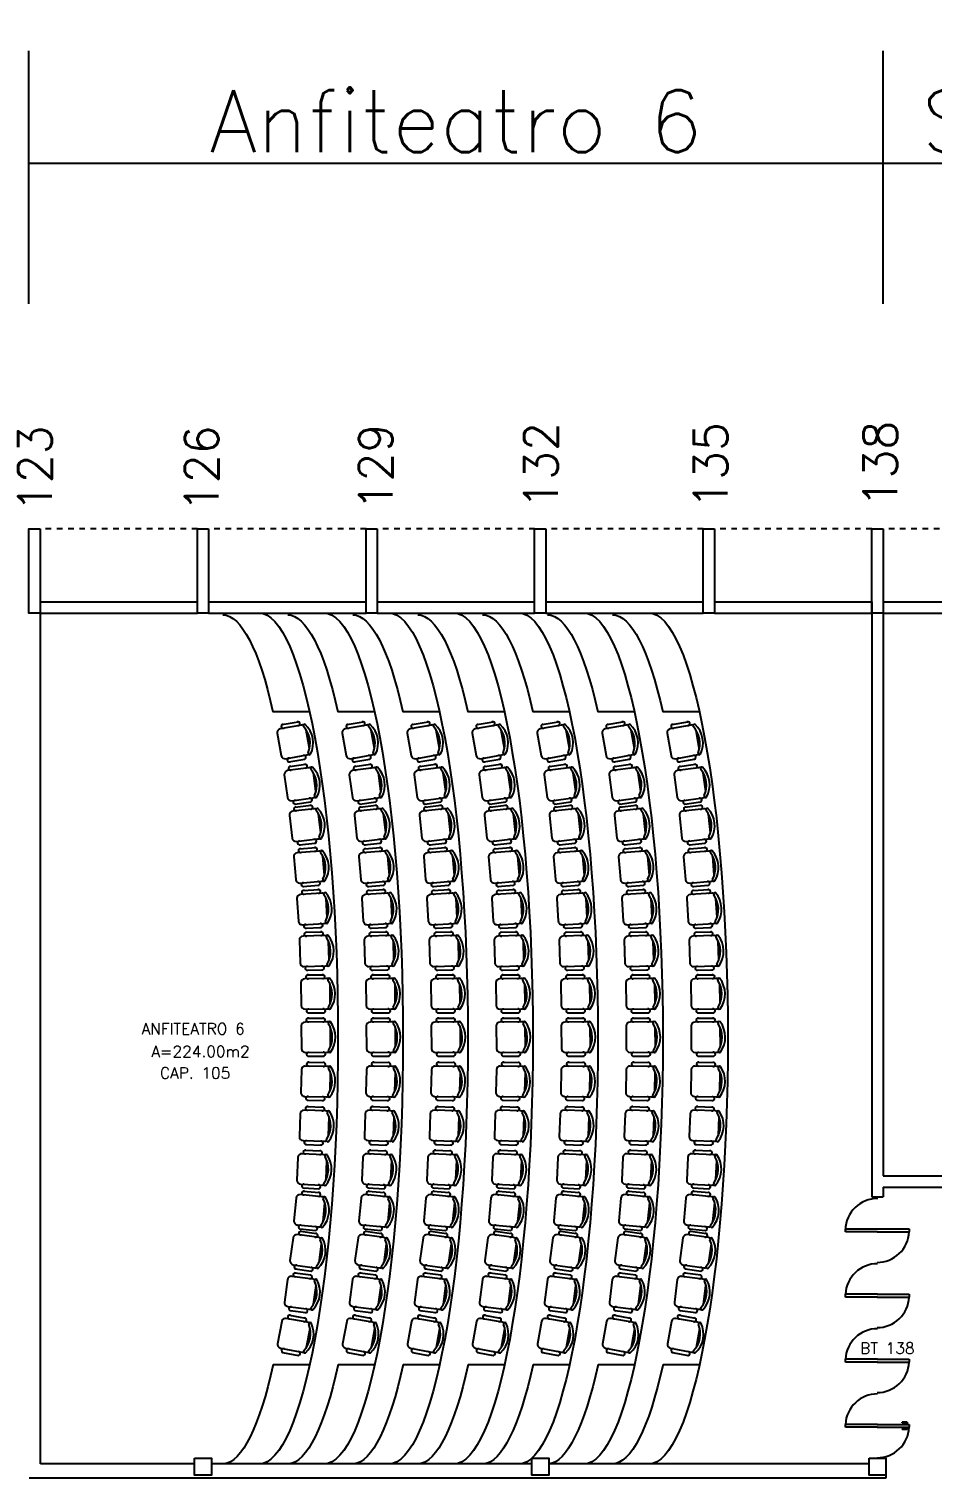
# Model space of a CAD drawing. Extents: x -250 to -5, y 354 to 449.
# Drawn here: x -113.69 to -97.63, y 422.51 to 448.29 of the extents above; entities that cross this region are included whole.
import ezdxf
from ezdxf.enums import TextEntityAlignment as Align

# ---------------------------------------------------------------- set-up
doc = ezdxf.new("R2010")
doc.units = 0
doc.header["$LTSCALE"] = 0.02
doc.header["$MEASUREMENT"] = 0
doc.header["$PDMODE"] = 98
doc.linetypes.add('HIDDEN2', pattern=[0.1875, 0.125, -0.0625])
doc.layers.get('0').update_dxf_attribs({"linetype": 'CONTINUOUS'})
doc.layers.get('DEFPOINTS').update_dxf_attribs({"linetype": 'CONTINUOUS'})
for name, color, linetype in [('ALV', 2, 'CONTINUOUS'), ('ESQ', 2, 'CONTINUOUS'), ('ESTR', 3, 'CONTINUOUS'), ('LAYOUT-ANF', 1, 'CONTINUOUS'), ('NOPILAR1', 2, 'CONTINUOUS'), ('PROJ', 1, 'HIDDEN2'), ('TEXTO', 2, 'CONTINUOUS'), ('TEXTO-CENTRO-CUSTO', 2, 'CONTINUOUS'), ('TEXTO-ENDEREÇO', 2, 'CONTINUOUS'), ('ÁREA', 2, 'CONTINUOUS')]:
    doc.layers.add(name, color=color, linetype=linetype)
doc.styles.add('1', font='romans.shx')
doc.styles.add('NOPILAR', font='simplex.shx', dxfattribs={"height": 0.6})
doc.styles.add('UNB-100', font='simplex.shx', dxfattribs={"height": 0.2})
doc.styles.add('UNB-100-1', font='simplex.shx', dxfattribs={"height": 0.2})
doc.dimstyles.new('1-600', dxfattribs={"dimtxt": 1.1, "dimasz": 2.5, "dimexe": 2, "dimexo": 4, "dimgap": 0.2, "dimtad": 1, "dimdec": 0, "dimzin": 4, "dimdsep": 46, "dimlunit": 6, "dimtxsty": '1', "dimblk1": 'NONE', "dimblk2": 'NONE', "dimsah": 1, "dimcen": 0, "dimclrd": 2, "dimclre": 2, "dimclrt": 2, "dimadec": 0, "dimazin": 0, "dimtfac": 1, "dimtdec": 0, "dimtmove": 2, "dimatfit": 3, "dimldrblk": 'NONE', "dimfxl": 0, "dimtolj": 1, "dimtzin": 0, "dimarcsym": 0})

# ---------------------------------------------------------------- blocks, each defined once
blk = doc.blocks.new('PILB-TTS')
blk.add_lwpolyline([(-0.3, 0.306), (0, 0.306), (0, 0), (-0.3, 0)], close=True)
blk = doc.blocks.new('*D41')
at = {"color": 2, "linetype": 'ByBlock', "transparency": 16777216}
for p, q in [((-103.088, 433.655), (-103.088, 438.155)), ((-87.888, 433.655), (-87.888, 438.155)), ((-103.088, 436.155), (-87.888, 436.155))]:
    blk.add_line(p, q, dxfattribs=at)
at = {"layer": 'DEFPOINTS', "color": 0, "linetype": 'ByBlock', "transparency": 16777216}
for p in [(-87.888, 436.155), (-103.088, 429.655), (-87.888, 429.655)]:
    blk.add_point(p, dxfattribs=at)
at = {"color": 2, "linetype": 'ByBlock', "transparency": 16777216, "insert": (-95.488, 436.905), "char_height": 1.1, "attachment_point": 5, "style": '1'}
blk.add_mtext('\\A1;Anfiteatro 6', dxfattribs=at)
blk = doc.blocks.new('_NONE')
at = {"color": 0, "linetype": 'ByBlock'}
blk.add_circle((0, 0), 0.25, dxfattribs=at)
blk = doc.blocks.new('*D38')
at = {"color": 2, "linetype": 'ByBlock', "transparency": 16777216}
for p, q in [((-87.888, 433.655), (-87.888, 438.155)), ((-82.088, 433.655), (-82.088, 438.155)), ((-87.888, 436.155), (-82.088, 436.155))]:
    blk.add_line(p, q, dxfattribs=at)
at = {"layer": 'DEFPOINTS', "color": 0, "linetype": 'ByBlock', "transparency": 16777216}
for p in [(-82.088, 436.155), (-87.888, 429.655), (-82.088, 429.655)]:
    blk.add_point(p, dxfattribs=at)
at = {"color": 2, "linetype": 'ByBlock', "transparency": 16777216, "insert": (-84.988, 436.905), "char_height": 1.1, "attachment_point": 5, "style": '1'}
blk.add_mtext('\\A1;S.Aula', dxfattribs=at)
blk = doc.blocks.new('CHAIR7')
for p, q in [((20, 12), (3, 12)), ((5.125, 15.041986), (17.875, 15.041986)), ((0, 9), (0, -9)), ((23, -7.440115), (23, 7.440115)), ((3, -12), (20, -12)), ((5.125, -15), (17.875, -15))]:
    blk.add_line(p, q)
for centre, radius, start, end in [((3, 9), 3, 90, 180), ((5.5625, 13.541986), 1.5625, 73.739795, 286.260205), ((17.4375, 13.541986), 1.5625, 253.739795, 106.260205), ((20, 9), 3, 62.415559, 90), ((22.344677, 11.120498), 1.096801, 53.309935, 212.027413), ((7, 0), 20, 323.130102, 36.869898), ((4.823592, 0), 19.640192, 327.575753, 32.424247), ((3, -9), 3, 180, 270), ((22.344677, -11.120498), 1.096801, 147.972587, 306.690065), ((5.5625, -13.5), 1.5625, 73.739795, 286.260205), ((17.4375, -13.5), 1.5625, 253.739795, 106.260205), ((20, -9), 3, 270, 297.584441)]:
    blk.add_arc(centre, radius, start, end)

msp = doc.modelspace()

# ---------------------------------------------------------------- linework, layer by layer
at = {"layer": 'ALV'}
for p, q in [((-113.496, 438.103), (-113.496, 422.763)), ((-113.496, 438.103), (-110.696, 438.103)), ((-110.496, 438.103), (-107.696, 438.103)), ((-107.496, 438.103), (-104.696, 438.103)), ((-104.496, 438.103), (-101.696, 438.103)), ((-101.496, 438.103), (-98.696, 438.103)), ((-98.696, 438.103), (-98.696, 427.513)), ((-98.496, 438.103), (-98.496, 427.89)), ((-98.496, 438.103), (-95.696, 438.103)), ((-113.496, 437.903), (-110.696, 437.903)), ((-110.496, 437.903), (-107.696, 437.903)), ((-107.496, 437.903), (-104.696, 437.903)), ((-104.496, 437.903), (-101.696, 437.903)), ((-101.496, 437.903), (-98.696, 437.903)), ((-98.496, 437.903), (-95.696, 437.903)), ((-98.496, 427.89), (-94.696, 427.89)), ((-98.696, 427.513), (-98.496, 427.513)), ((-98.496, 427.69), (-98.496, 427.513)), ((-98.496, 427.69), (-94.696, 427.69)), ((-110.746, 422.763), (-113.489, 422.763)), ((-104.746, 422.763), (-110.446, 422.763)), ((-98.746, 422.763), (-104.446, 422.763)), ((-98.446, 422.562), (-98.446, 422.513)), ((-110.595, 422.513), (-113.689, 422.513)), ((-104.595, 422.513), (-110.594, 422.513)), ((-98.446, 422.513), (-104.594, 422.513))]:
    msp.add_line(p, q, dxfattribs=at)
at = {"layer": 'ESQ'}
for p, q in [((-98.598, 426.943), (-99.168, 426.943)), ((-99.168, 426.893), (-99.168, 426.943)), ((-98.601, 426.944), (-98.031, 426.944)), ((-98.031, 426.944), (-98.031, 426.894)), ((-98.598, 426.893), (-99.168, 426.893)), ((-98.601, 426.894), (-98.031, 426.894)), ((-98.598, 425.782), (-99.168, 425.782)), ((-99.168, 425.732), (-99.168, 425.782)), ((-98.598, 425.732), (-99.168, 425.732)), ((-98.601, 425.783), (-98.031, 425.783)), ((-98.601, 425.733), (-98.031, 425.733)), ((-98.031, 425.783), (-98.031, 425.733)), ((-99.168, 424.575), (-99.168, 424.626)), ((-98.598, 424.625), (-99.168, 424.625)), ((-98.601, 424.627), (-98.031, 424.627)), ((-98.031, 424.627), (-98.031, 424.577)), ((-98.598, 424.575), (-99.168, 424.575)), ((-98.601, 424.577), (-98.031, 424.577)), ((-98.598, 423.466), (-99.168, 423.466)), ((-99.168, 423.416), (-99.168, 423.466)), ((-98.598, 423.416), (-99.168, 423.416)), ((-98.601, 423.467), (-98.031, 423.467)), ((-98.601, 423.417), (-98.031, 423.417)), ((-98.07, 423.507), (-98.16, 423.507)), ((-98.16, 423.497), (-98.16, 423.507)), ((-98.08, 423.497), (-98.16, 423.497)), ((-98.16, 423.387), (-98.16, 423.377)), ((-98.08, 423.387), (-98.16, 423.387)), ((-98.07, 423.377), (-98.16, 423.377)), ((-98.08, 423.497), (-98.08, 423.467)), ((-98.08, 423.387), (-98.08, 423.417)), ((-98.07, 423.507), (-98.07, 423.467)), ((-98.07, 423.377), (-98.07, 423.417)), ((-98.031, 423.467), (-98.031, 423.417))]:
    msp.add_line(p, q, dxfattribs=at)
for centre, radius, start, end in [((-98.598, 426.917), 0.569, 89.2432, 179.2432), ((-98.602, 426.921), 0.571, 269.7203, 357.2739), ((-98.597, 425.755), 0.571, 89.7203, 177.2739), ((-98.602, 425.76), 0.571, 269.7203, 357.2739), ((-98.597, 424.598), 0.571, 89.7203, 177.2739), ((-98.602, 424.604), 0.571, 269.7203, 357.2739), ((-98.597, 423.439), 0.571, 89.7203, 177.2739), ((-98.602, 423.444), 0.571, 269.7203, 357.2739)]:
    msp.add_arc(centre, radius, start, end, dxfattribs=at)
at = {"layer": 'ESTR'}
for points in [[(-113.496, 439.403), (-113.496, 437.903), (-113.696, 437.903), (-113.696, 439.403)], [(-110.496, 439.403), (-110.496, 437.903), (-110.696, 437.903), (-110.696, 439.403)], [(-107.496, 439.403), (-107.496, 437.903), (-107.696, 437.903), (-107.696, 439.403)], [(-104.496, 439.403), (-104.496, 437.903), (-104.696, 437.903), (-104.696, 439.403)], [(-101.496, 439.403), (-101.496, 437.903), (-101.696, 437.903), (-101.696, 439.403)], [(-98.496, 439.403), (-98.496, 437.903), (-98.696, 437.903), (-98.696, 439.403)]]:
    msp.add_lwpolyline(points, close=True, dxfattribs=at)
at = {"layer": 'LAYOUT-ANF'}
for p, q in [((-108.7, 436.146), (-109.351, 436.146)), ((-107.545, 436.146), (-108.195, 436.146)), ((-106.389, 436.146), (-107.039, 436.146)), ((-105.233, 436.146), (-105.883, 436.146)), ((-104.077, 436.146), (-104.728, 436.146)), ((-102.921, 436.146), (-103.572, 436.146)), ((-101.765, 436.146), (-102.416, 436.146)), ((-109.347, 424.532), (-108.697, 424.532)), ((-108.191, 424.532), (-107.541, 424.532)), ((-107.035, 424.532), (-106.385, 424.532)), ((-105.879, 424.532), (-105.229, 424.532)), ((-104.723, 424.532), (-104.074, 424.532)), ((-103.567, 424.532), (-102.918, 424.532)), ((-102.411, 424.532), (-101.762, 424.532))]:
    msp.add_line(p, q, dxfattribs=at)
at = {"layer": 'LAYOUT-ANF', "extrusion": (0, 0, -1)}
for centre, major_axis, ratio, start_param, end_param in [((-110.245, 430.316), (0, -7.553), 0.186182, 3.141593, 3.830571), ((-109.601, 430.333), (0, -7.57), 0.185753, 3.141593, 6.283185), ((-109.089, 430.316), (0, -7.553), 0.186182, 3.141593, 3.830571), ((-108.445, 430.333), (0, -7.57), 0.185753, 3.141593, 6.283185), ((-107.933, 430.316), (0, -7.553), 0.186182, 3.141593, 3.830571), ((-107.29, 430.333), (0, -7.57), 0.185753, 3.141593, 6.283185), ((-106.777, 430.316), (0, -7.553), 0.186182, 3.141593, 3.830571), ((-106.134, 430.333), (0, -7.57), 0.185753, 3.141593, 6.283185), ((-105.622, 430.316), (0, -7.553), 0.186182, 3.141593, 3.830571), ((-104.978, 430.333), (0, -7.57), 0.185753, 3.141593, 6.283185), ((-104.466, 430.316), (0, -7.553), 0.186182, 3.141593, 3.830571), ((-103.822, 430.333), (0, -7.57), 0.185753, 3.141593, 6.283185), ((-103.31, 430.316), (0, -7.553), 0.186182, 3.141593, 3.830571), ((-102.666, 430.333), (0, -7.57), 0.185753, 3.141593, 6.283185), ((-110.251, 430.316), (0, -7.553), 0.186182, 5.584621, 6.26473), ((-109.095, 430.316), (0, -7.553), 0.186182, 5.584621, 6.26473), ((-107.939, 430.316), (0, -7.553), 0.186182, 5.584621, 6.26473), ((-106.783, 430.316), (0, -7.553), 0.186182, 5.584621, 6.26473), ((-105.628, 430.316), (0, -7.553), 0.186182, 5.584621, 6.26473), ((-104.472, 430.316), (0, -7.553), 0.186182, 5.584621, 6.26473), ((-103.316, 430.316), (0, -7.553), 0.186182, 5.584621, 6.283185)]:
    msp.add_ellipse(centre, major_axis=major_axis, ratio=ratio, start_param=start_param, end_param=end_param, dxfattribs=at)
at = {"layer": 'PROJ'}
for p, q in [((-110.696, 439.403), (-113.496, 439.403)), ((-107.696, 439.403), (-110.496, 439.403)), ((-104.696, 439.403), (-107.496, 439.403)), ((-101.696, 439.403), (-104.496, 439.403)), ((-98.696, 439.403), (-101.496, 439.403)), ((-95.696, 439.403), (-98.496, 439.403))]:
    msp.add_line(p, q, dxfattribs=at)

# ---------------------------------------------------------------- block references
at = {"layer": 'ESTR', "color": 9}
for p in [(-110.446, 422.562), (-104.446, 422.562), (-98.446, 422.562)]:
    msp.add_blockref('PILB-TTS', p, dxfattribs=at)
at = {"layer": 'LAYOUT-ANF', "xscale": 0.0225, "yscale": 0.0225, "zscale": 0.0225}
for p, rotation in [((-109.24, 435.565), 10.12465734930832), ((-108.084, 435.565), 10.12465734930832), ((-106.928, 435.565), 10.12465734930832), ((-105.772, 435.565), 10.12465734930832), ((-104.616, 435.565), 10.12465734930832), ((-103.461, 435.565), 10.12465734930832), ((-102.305, 435.565), 10.12465734930832), ((-109.122, 434.822), 7.879613215171338), ((-107.966, 434.822), 7.879613215171338), ((-106.811, 434.822), 7.879613215171338), ((-105.655, 434.822), 7.879613215171338), ((-104.499, 434.822), 7.879613215171338), ((-103.343, 434.822), 7.879613215171338), ((-102.187, 434.822), 7.879613215171338), ((-109.035, 434.101), 6.336205732063966), ((-107.879, 434.101), 6.336205732063966), ((-106.723, 434.101), 6.336205732063966), ((-105.567, 434.101), 6.336205732063966), ((-104.411, 434.101), 6.336205732063966), ((-103.255, 434.101), 6.336205732063966), ((-102.099, 434.101), 6.336205732063966), ((-108.964, 433.361), 4.792836038883221), ((-107.808, 433.361), 4.792836038883221), ((-106.652, 433.361), 4.792836038883221), ((-105.497, 433.361), 4.792836038883221), ((-104.341, 433.361), 4.792836038883221), ((-103.185, 433.361), 4.792836038883221), ((-102.029, 433.361), 4.792836038883221), ((-108.912, 432.623), 3.463603826943711), ((-107.756, 432.623), 3.463603826943711), ((-106.6, 432.623), 3.463603826943711), ((-105.444, 432.623), 3.463603826943711), ((-104.288, 432.623), 3.463603826943711), ((-103.132, 432.623), 3.463603826943711), ((-101.977, 432.623), 3.463603826943711), ((-108.876, 431.88), 1.729788982656544), ((-107.721, 431.88), 1.729788982656544), ((-106.565, 431.88), 1.729788982656544), ((-105.409, 431.88), 1.729788982656544), ((-104.253, 431.88), 1.729788982656544), ((-103.097, 431.88), 1.729788982656544), ((-101.941, 431.88), 1.729788982656544), ((-108.851, 431.123), 0.8450433417187941), ((-107.695, 431.123), 0.8450433417187941), ((-106.54, 431.123), 0.8450433417187941), ((-105.384, 431.123), 0.8450433417187941), ((-104.228, 431.123), 0.8450433417187941), ((-103.072, 431.123), 0.8450433417187941), ((-101.916, 431.123), 0.8450433417187941), ((-108.846, 430.355), 0.4808869421065864), ((-107.69, 430.355), 0.4808869421065864), ((-106.534, 430.355), 0.4808869421065864), ((-105.378, 430.355), 0.4808869421065864), ((-104.222, 430.355), 0.4808869421065864), ((-103.067, 430.355), 0.4808869421065864), ((-101.911, 430.355), 0.4808869421065864), ((-108.85, 429.575), 358.6396215082804), ((-107.694, 429.575), 358.6396215082804), ((-106.538, 429.575), 358.6396215082804), ((-105.382, 429.575), 358.6396215082804), ((-104.227, 429.575), 358.6396215082804), ((-103.071, 429.575), 358.6396215082804), ((-101.915, 429.575), 358.6396215082804), ((-108.874, 428.789), 357.9953651629265), ((-107.718, 428.789), 357.9953651629265), ((-106.562, 428.789), 357.9953651629265), ((-105.406, 428.789), 357.9953651629265), ((-104.251, 428.789), 357.9953651629265), ((-103.095, 428.789), 357.9953651629265), ((-101.939, 428.789), 357.9953651629265), ((-108.916, 428.016), 357.3796683738414), ((-107.761, 428.016), 357.3796683738414), ((-106.605, 428.016), 357.3796683738414), ((-105.449, 428.016), 357.3796683738414), ((-104.293, 428.016), 357.3796683738414), ((-103.137, 428.016), 357.3796683738414), ((-101.981, 428.016), 357.3796683738414), ((-108.959, 427.292), 354.6178576149579), ((-107.804, 427.292), 354.6178576149579), ((-106.648, 427.292), 354.6178576149579), ((-105.492, 427.292), 354.6178576149579), ((-104.336, 427.292), 354.6178576149579), ((-103.18, 427.292), 354.6178576149579), ((-102.024, 427.292), 354.6178576149579), ((-109.021, 426.585), 352.0279846464501), ((-107.865, 426.585), 352.0279846464501), ((-106.709, 426.585), 352.0279846464501), ((-105.554, 426.585), 352.0279846464501), ((-104.398, 426.585), 352.0279846464501), ((-103.242, 426.585), 352.0279846464501), ((-102.086, 426.585), 352.0279846464501), ((-109.119, 425.842), 352.5752132874005), ((-107.963, 425.842), 352.5752132874005), ((-106.808, 425.842), 352.5752132874005), ((-105.652, 425.842), 352.5752132874005), ((-104.496, 425.842), 352.5752132874005), ((-103.34, 425.842), 352.5752132874005), ((-102.184, 425.842), 352.5752132874005), ((-109.232, 425.101), 349.4272968023008), ((-108.076, 425.101), 349.4272968023008), ((-106.921, 425.101), 349.4272968023008), ((-105.765, 425.101), 349.4272968023008), ((-104.609, 425.101), 349.4272968023008), ((-103.453, 425.101), 349.4272968023008), ((-102.297, 425.101), 349.4272968023008)]:
    msp.add_blockref('CHAIR7', p, dxfattribs=dict(at, rotation=rotation))

# ---------------------------------------------------------------- texts
at = {"layer": 'NOPILAR1', "style": 'NOPILAR'}
for s, p in [('123', (-113.287, 439.698)), ('123', (-113.287, 439.698)), ('126', (-110.321, 439.698)), ('126', (-110.321, 439.698)), ('129', (-107.223, 439.728)), ('129', (-107.223, 439.728)), ('132', (-104.285, 439.755)), ('132', (-104.285, 439.755)), ('135', (-101.265, 439.755)), ('135', (-101.265, 439.755)), ('138', (-98.246, 439.782)), ('138', (-98.246, 439.782))]:
    msp.add_text(s, height=0.6, rotation=90, dxfattribs=at).set_placement(p)
at = {"layer": 'TEXTO', "style": 'UNB-100'}
for s, p in [('ANFITEATRO 6', (-111.688, 430.406)), ('CAP. 105', (-111.362, 429.619))]:
    msp.add_text(s, height=0.2, dxfattribs=at).set_placement(p)
at = {"layer": 'TEXTO-ENDEREÇO', "style": 'UNB-100-1'}
msp.add_text('BT 138', height=0.2, dxfattribs=at).set_placement((-98.905, 424.723))
at = {"layer": 'ÁREA', "style": 'UNB-100'}
msp.add_text('A=224.00m2', height=0.2, dxfattribs=at).set_placement((-110.641, 430.002), align=Align.CENTER)

# ---------------------------------------------------------------- dimensions: what is measured, and where the dimension line sits
at = {"layer": 'TEXTO-CENTRO-CUSTO'}
for base, p1, p2, text, picture, middle in [((-98.496, 445.903), (-113.696, 439.403), (-98.496, 439.403), 'Anfiteatro 6', '*D41', (-106.096, 446.653)), ((-92.696, 445.903), (-98.496, 439.403), (-92.696, 439.403), 'S.Aula', '*D38', (-95.596, 446.653))]:
    dim = msp.add_linear_dim(base=base, p1=p1, p2=p2, text=text, dimstyle='1-600', dxfattribs=at)
    dim.commit()
    dim.dimension.update_dxf_attribs({"geometry": picture, "text_midpoint": middle, "insert": (-10.608, 9.749)})

doc.saveas('drawing.dxf')
